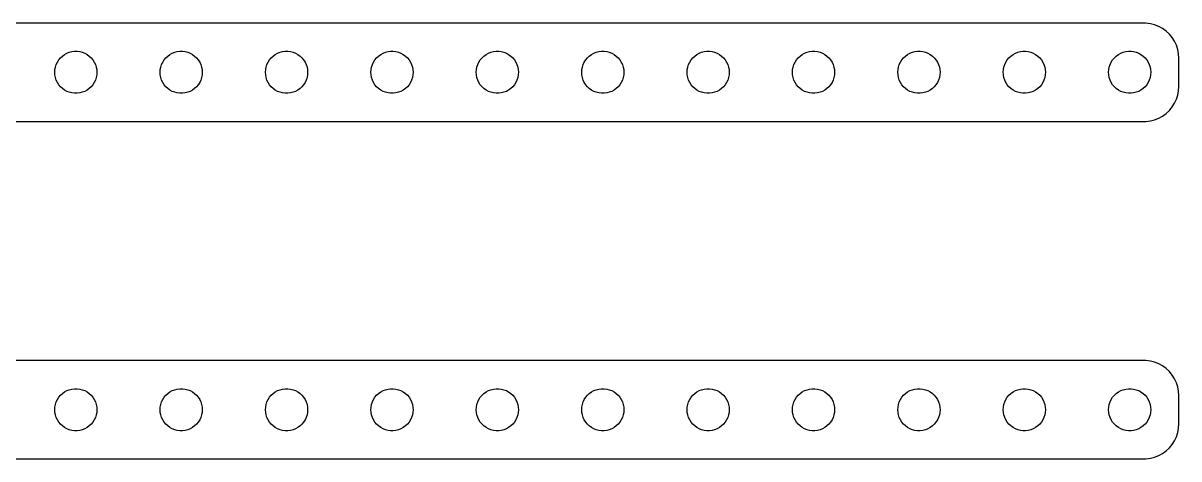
# Model space of a CAD drawing. Header units: metres. Extents: x -82 to 82, y 45 to 75.
# Drawn here: x 0 to 82.2, y 44.5 to 75.5 of the extents above; entities that cross this region are included whole.
import ezdxf

# ---------------------------------------------------------------- set-up
doc = ezdxf.new("R2010")
doc.units = ezdxf.units.M

msp = doc.modelspace()

# ---------------------------------------------------------------- linework, layer by layer
for p, q in [((79.907, 75.4951), (-79.907, 75.4951)), ((80.2184, 75.4557), (79.907, 75.4951)), ((80.5225, 75.3776), (80.2184, 75.4557)), ((80.8144, 75.2621), (80.5225, 75.3776)), ((81.0896, 75.1108), (80.8144, 75.2621)), ((81.3436, 74.9263), (81.0896, 75.1108)), ((81.5724, 74.7114), (81.3436, 74.9263)), ((81.7725, 74.4695), (81.5724, 74.7114)), ((81.9408, 74.2044), (81.7725, 74.4695)), ((82.0744, 73.9203), (81.9408, 74.2044)), ((2.79385, 73.1558), (2.94626, 73.2665)), ((2.94626, 73.2665), (3.11133, 73.3572)), ((3.11133, 73.3572), (3.28647, 73.4266)), ((3.28647, 73.4266), (3.46892, 73.4734)), ((3.46892, 73.4734), (3.65581, 73.497)), ((3.65581, 73.497), (3.84418, 73.497)), ((3.84418, 73.497), (4.03107, 73.4734)), ((4.03107, 73.4734), (4.21352, 73.4266)), ((4.21352, 73.4266), (4.38866, 73.3572)), ((4.38866, 73.3572), (4.55373, 73.2665)), ((4.55373, 73.2665), (4.70613, 73.1558)), ((10.2939, 73.1558), (10.4463, 73.2665)), ((10.4463, 73.2665), (10.6113, 73.3572)), ((10.6113, 73.3572), (10.7865, 73.4266)), ((10.7865, 73.4266), (10.9689, 73.4734)), ((10.9689, 73.4734), (11.1558, 73.497)), ((11.1558, 73.497), (11.3442, 73.497)), ((11.3442, 73.497), (11.5311, 73.4734)), ((11.5311, 73.4734), (11.7135, 73.4266)), ((11.7135, 73.4266), (11.8887, 73.3572)), ((11.8887, 73.3572), (12.0537, 73.2665)), ((12.0537, 73.2665), (12.2061, 73.1558)), ((17.7939, 73.1558), (17.9463, 73.2665)), ((17.9463, 73.2665), (18.1113, 73.3572)), ((18.1113, 73.3572), (18.2865, 73.4266)), ((18.2865, 73.4266), (18.4689, 73.4734)), ((18.4689, 73.4734), (18.6558, 73.497)), ((18.6558, 73.497), (18.8442, 73.497)), ((18.8442, 73.497), (19.0311, 73.4734)), ((19.0311, 73.4734), (19.2135, 73.4266)), ((19.2135, 73.4266), (19.3887, 73.3572)), ((19.3887, 73.3572), (19.5537, 73.2665)), ((19.5537, 73.2665), (19.7061, 73.1558)), ((25.2939, 73.1558), (25.4463, 73.2665)), ((25.4463, 73.2665), (25.6113, 73.3572)), ((25.6113, 73.3572), (25.7865, 73.4266)), ((25.7865, 73.4266), (25.9689, 73.4734)), ((25.9689, 73.4734), (26.1558, 73.497)), ((26.1558, 73.497), (26.3442, 73.497)), ((26.3442, 73.497), (26.5311, 73.4734)), ((26.5311, 73.4734), (26.7135, 73.4266)), ((26.7135, 73.4266), (26.8887, 73.3572)), ((26.8887, 73.3572), (27.0537, 73.2665)), ((27.0537, 73.2665), (27.2061, 73.1558)), ((32.7939, 73.1558), (32.9463, 73.2665)), ((32.9463, 73.2665), (33.1113, 73.3572)), ((33.1113, 73.3572), (33.2865, 73.4266)), ((33.2865, 73.4266), (33.4689, 73.4734)), ((33.4689, 73.4734), (33.6558, 73.497)), ((33.6558, 73.497), (33.8442, 73.497)), ((33.8442, 73.497), (34.0311, 73.4734)), ((34.0311, 73.4734), (34.2135, 73.4266)), ((34.2135, 73.4266), (34.3887, 73.3572)), ((34.3887, 73.3572), (34.5537, 73.2665)), ((34.5537, 73.2665), (34.7061, 73.1558)), ((40.2939, 73.1558), (40.4463, 73.2665)), ((40.4463, 73.2665), (40.6113, 73.3572)), ((40.6113, 73.3572), (40.7865, 73.4266)), ((40.7865, 73.4266), (40.9689, 73.4734)), ((40.9689, 73.4734), (41.1558, 73.497)), ((41.1558, 73.497), (41.3442, 73.497)), ((41.3442, 73.497), (41.5311, 73.4734)), ((41.5311, 73.4734), (41.7135, 73.4266)), ((41.7135, 73.4266), (41.8887, 73.3572)), ((41.8887, 73.3572), (42.0537, 73.2665)), ((42.0537, 73.2665), (42.2061, 73.1558)), ((47.7939, 73.1558), (47.9463, 73.2665)), ((47.9463, 73.2665), (48.1113, 73.3572)), ((48.1113, 73.3572), (48.2865, 73.4266)), ((48.2865, 73.4266), (48.4689, 73.4734)), ((48.4689, 73.4734), (48.6558, 73.497)), ((48.6558, 73.497), (48.8442, 73.497)), ((48.8442, 73.497), (49.0311, 73.4734)), ((49.0311, 73.4734), (49.2135, 73.4266)), ((49.2135, 73.4266), (49.3887, 73.3572)), ((49.3887, 73.3572), (49.5537, 73.2665)), ((49.5537, 73.2665), (49.7061, 73.1558)), ((55.2939, 73.1558), (55.4463, 73.2665)), ((55.4463, 73.2665), (55.6113, 73.3572)), ((55.6113, 73.3572), (55.7865, 73.4266)), ((55.7865, 73.4266), (55.9689, 73.4734)), ((55.9689, 73.4734), (56.1558, 73.497)), ((56.1558, 73.497), (56.3442, 73.497)), ((56.3442, 73.497), (56.5311, 73.4734)), ((56.5311, 73.4734), (56.7135, 73.4266)), ((56.7135, 73.4266), (56.8887, 73.3572)), ((56.8887, 73.3572), (57.0537, 73.2665)), ((57.0537, 73.2665), (57.2061, 73.1558)), ((62.7939, 73.1558), (62.9463, 73.2665)), ((62.9463, 73.2665), (63.1113, 73.3572)), ((63.1113, 73.3572), (63.2865, 73.4266)), ((63.2865, 73.4266), (63.4689, 73.4734)), ((63.4689, 73.4734), (63.6558, 73.497)), ((63.6558, 73.497), (63.8442, 73.497)), ((63.8442, 73.497), (64.0311, 73.4734)), ((64.0311, 73.4734), (64.2135, 73.4266)), ((64.2135, 73.4266), (64.3887, 73.3572)), ((64.3887, 73.3572), (64.5537, 73.2665)), ((64.5537, 73.2665), (64.7061, 73.1558)), ((70.2939, 73.1558), (70.4463, 73.2665)), ((70.4463, 73.2665), (70.6113, 73.3572)), ((70.6113, 73.3572), (70.7865, 73.4266)), ((70.7865, 73.4266), (70.9689, 73.4734)), ((70.9689, 73.4734), (71.1558, 73.497)), ((71.1558, 73.497), (71.3442, 73.497)), ((71.3442, 73.497), (71.5311, 73.4734)), ((71.5311, 73.4734), (71.7135, 73.4266)), ((71.7135, 73.4266), (71.8887, 73.3572)), ((71.8887, 73.3572), (72.0537, 73.2665)), ((72.0537, 73.2665), (72.2061, 73.1558)), ((77.7939, 73.1558), (77.9463, 73.2665)), ((77.9463, 73.2665), (78.1113, 73.3572)), ((78.1113, 73.3572), (78.2865, 73.4266)), ((78.2865, 73.4266), (78.4689, 73.4734)), ((78.4689, 73.4734), (78.6558, 73.497)), ((78.6558, 73.497), (78.8442, 73.497)), ((78.8442, 73.497), (79.0311, 73.4734)), ((79.0311, 73.4734), (79.2135, 73.4266)), ((79.2135, 73.4266), (79.3887, 73.3572)), ((79.3887, 73.3572), (79.5537, 73.2665)), ((79.5537, 73.2665), (79.7061, 73.1558)), ((82.1714, 73.6217), (82.0744, 73.9203)), ((82.2303, 73.3133), (82.1714, 73.6217)), ((82.25, 73), (82.2303, 73.3133)), ((2.29712, 72.373), (2.35533, 72.5522)), ((2.35533, 72.5522), (2.43553, 72.7226)), ((2.43553, 72.7226), (2.53647, 72.8817)), ((2.53647, 72.8817), (2.65654, 73.0268)), ((2.65654, 73.0268), (2.79385, 73.1558)), ((4.70613, 73.1558), (4.84344, 73.0268)), ((4.84344, 73.0268), (4.96352, 72.8817)), ((4.96352, 72.8817), (5.06445, 72.7226)), ((5.06445, 72.7226), (5.14465, 72.5522)), ((5.14465, 72.5522), (5.20287, 72.373)), ((9.79712, 72.373), (9.85533, 72.5522)), ((9.85533, 72.5522), (9.93553, 72.7226)), ((9.93553, 72.7226), (10.0365, 72.8817)), ((10.0365, 72.8817), (10.1565, 73.0268)), ((10.1565, 73.0268), (10.2939, 73.1558)), ((12.2061, 73.1558), (12.3434, 73.0268)), ((12.3434, 73.0268), (12.4635, 72.8817)), ((12.4635, 72.8817), (12.5645, 72.7226)), ((12.5645, 72.7226), (12.6447, 72.5522)), ((12.6447, 72.5522), (12.7029, 72.373)), ((17.2971, 72.373), (17.3553, 72.5522)), ((17.3553, 72.5522), (17.4355, 72.7226)), ((17.4355, 72.7226), (17.5365, 72.8817)), ((17.5365, 72.8817), (17.6565, 73.0268)), ((17.6565, 73.0268), (17.7939, 73.1558)), ((19.7061, 73.1558), (19.8434, 73.0268)), ((19.8434, 73.0268), (19.9635, 72.8817)), ((19.9635, 72.8817), (20.0645, 72.7226)), ((20.0645, 72.7226), (20.1447, 72.5522)), ((20.1447, 72.5522), (20.2029, 72.373)), ((24.7971, 72.373), (24.8553, 72.5522)), ((24.8553, 72.5522), (24.9355, 72.7226)), ((24.9355, 72.7226), (25.0365, 72.8817)), ((25.0365, 72.8817), (25.1565, 73.0268)), ((25.1565, 73.0268), (25.2939, 73.1558)), ((27.2061, 73.1558), (27.3434, 73.0268)), ((27.3434, 73.0268), (27.4635, 72.8817)), ((27.4635, 72.8817), (27.5645, 72.7226)), ((27.5645, 72.7226), (27.6447, 72.5522)), ((27.6447, 72.5522), (27.7029, 72.373)), ((32.2971, 72.373), (32.3553, 72.5522)), ((32.3553, 72.5522), (32.4355, 72.7226)), ((32.4355, 72.7226), (32.5365, 72.8817)), ((32.5365, 72.8817), (32.6565, 73.0268)), ((32.6565, 73.0268), (32.7939, 73.1558)), ((34.7061, 73.1558), (34.8434, 73.0268)), ((34.8434, 73.0268), (34.9635, 72.8817)), ((34.9635, 72.8817), (35.0645, 72.7226)), ((35.0645, 72.7226), (35.1447, 72.5522)), ((35.1447, 72.5522), (35.2029, 72.373)), ((39.7971, 72.373), (39.8553, 72.5522)), ((39.8553, 72.5522), (39.9355, 72.7226)), ((39.9355, 72.7226), (40.0365, 72.8817)), ((40.0365, 72.8817), (40.1565, 73.0268)), ((40.1565, 73.0268), (40.2939, 73.1558)), ((42.2061, 73.1558), (42.3434, 73.0268)), ((42.3434, 73.0268), (42.4635, 72.8817)), ((42.4635, 72.8817), (42.5645, 72.7226)), ((42.5645, 72.7226), (42.6447, 72.5522)), ((42.6447, 72.5522), (42.7029, 72.373)), ((47.2971, 72.373), (47.3553, 72.5522)), ((47.3553, 72.5522), (47.4355, 72.7226)), ((47.4355, 72.7226), (47.5365, 72.8817)), ((47.5365, 72.8817), (47.6565, 73.0268)), ((47.6565, 73.0268), (47.7939, 73.1558)), ((49.7061, 73.1558), (49.8434, 73.0268)), ((49.8434, 73.0268), (49.9635, 72.8817)), ((49.9635, 72.8817), (50.0645, 72.7226)), ((50.0645, 72.7226), (50.1447, 72.5522)), ((50.1447, 72.5522), (50.2029, 72.373)), ((54.7971, 72.373), (54.8553, 72.5522)), ((54.8553, 72.5522), (54.9355, 72.7226)), ((54.9355, 72.7226), (55.0365, 72.8817)), ((55.0365, 72.8817), (55.1565, 73.0268)), ((55.1565, 73.0268), (55.2939, 73.1558)), ((57.2061, 73.1558), (57.3434, 73.0268)), ((57.3434, 73.0268), (57.4635, 72.8817)), ((57.4635, 72.8817), (57.5645, 72.7226)), ((57.5645, 72.7226), (57.6447, 72.5522)), ((57.6447, 72.5522), (57.7029, 72.373)), ((62.2971, 72.373), (62.3553, 72.5522)), ((62.3553, 72.5522), (62.4355, 72.7226)), ((62.4355, 72.7226), (62.5365, 72.8817)), ((62.5365, 72.8817), (62.6565, 73.0268)), ((62.6565, 73.0268), (62.7939, 73.1558)), ((64.7061, 73.1558), (64.8434, 73.0268)), ((64.8434, 73.0268), (64.9635, 72.8817)), ((64.9635, 72.8817), (65.0645, 72.7226)), ((65.0645, 72.7226), (65.1447, 72.5522)), ((65.1447, 72.5522), (65.2029, 72.373)), ((69.7971, 72.373), (69.8553, 72.5522)), ((69.8553, 72.5522), (69.9355, 72.7226)), ((69.9355, 72.7226), (70.0365, 72.8817)), ((70.0365, 72.8817), (70.1565, 73.0268)), ((70.1565, 73.0268), (70.2939, 73.1558)), ((72.2061, 73.1558), (72.3434, 73.0268)), ((72.3434, 73.0268), (72.4635, 72.8817)), ((72.4635, 72.8817), (72.5645, 72.7226)), ((72.5645, 72.7226), (72.6447, 72.5522)), ((72.6447, 72.5522), (72.7029, 72.373)), ((77.2971, 72.373), (77.3553, 72.5522)), ((77.3553, 72.5522), (77.4355, 72.7226)), ((77.4355, 72.7226), (77.5365, 72.8817)), ((77.5365, 72.8817), (77.6565, 73.0268)), ((77.6565, 73.0268), (77.7939, 73.1558)), ((79.7061, 73.1558), (79.8434, 73.0268)), ((79.8434, 73.0268), (79.9635, 72.8817)), ((79.9635, 72.8817), (80.0645, 72.7226)), ((80.0645, 72.7226), (80.1447, 72.5522)), ((80.1447, 72.5522), (80.2029, 72.373)), ((82.25, 71), (82.25, 73)), ((2.25, 72), (2.26183, 72.188)), ((2.26183, 71.812), (2.25, 72)), ((2.26183, 72.188), (2.29712, 72.373)), ((2.29712, 71.627), (2.26183, 71.812)), ((2.35533, 71.4478), (2.29712, 71.627)), ((5.20287, 71.627), (5.14465, 71.4478)), ((5.20287, 72.373), (5.23816, 72.188)), ((5.23816, 71.812), (5.20287, 71.627)), ((5.23816, 72.188), (5.25, 72)), ((5.25, 72), (5.23816, 71.812)), ((9.75, 72), (9.76183, 72.188)), ((9.76183, 71.812), (9.75, 72)), ((9.76183, 72.188), (9.79712, 72.373)), ((9.79712, 71.627), (9.76183, 71.812)), ((9.85533, 71.4478), (9.79712, 71.627)), ((12.7029, 71.627), (12.6447, 71.4478)), ((12.7029, 72.373), (12.7382, 72.188)), ((12.7382, 71.812), (12.7029, 71.627)), ((12.7382, 72.188), (12.75, 72)), ((12.75, 72), (12.7382, 71.812)), ((17.25, 72), (17.2618, 72.188)), ((17.2618, 71.812), (17.25, 72)), ((17.2618, 72.188), (17.2971, 72.373)), ((17.2971, 71.627), (17.2618, 71.812)), ((17.3553, 71.4478), (17.2971, 71.627)), ((20.2029, 71.627), (20.1447, 71.4478)), ((20.2029, 72.373), (20.2382, 72.188)), ((20.2382, 71.812), (20.2029, 71.627)), ((20.2382, 72.188), (20.25, 72)), ((20.25, 72), (20.2382, 71.812)), ((24.75, 72), (24.7618, 72.188)), ((24.7618, 71.812), (24.75, 72)), ((24.7618, 72.188), (24.7971, 72.373)), ((24.7971, 71.627), (24.7618, 71.812)), ((24.8553, 71.4478), (24.7971, 71.627)), ((27.7029, 71.627), (27.6447, 71.4478)), ((27.7029, 72.373), (27.7382, 72.188)), ((27.7382, 71.812), (27.7029, 71.627)), ((27.7382, 72.188), (27.75, 72)), ((27.75, 72), (27.7382, 71.812)), ((32.25, 72), (32.2618, 72.188)), ((32.2618, 71.812), (32.25, 72)), ((32.2618, 72.188), (32.2971, 72.373)), ((32.2971, 71.627), (32.2618, 71.812)), ((32.3553, 71.4478), (32.2971, 71.627)), ((35.2029, 71.627), (35.1447, 71.4478)), ((35.2029, 72.373), (35.2382, 72.188)), ((35.2382, 71.812), (35.2029, 71.627)), ((35.2382, 72.188), (35.25, 72)), ((35.25, 72), (35.2382, 71.812)), ((39.75, 72), (39.7618, 72.188)), ((39.7618, 71.812), (39.75, 72)), ((39.7618, 72.188), (39.7971, 72.373)), ((39.7971, 71.627), (39.7618, 71.812)), ((39.8553, 71.4478), (39.7971, 71.627)), ((42.7029, 71.627), (42.6447, 71.4478)), ((42.7029, 72.373), (42.7382, 72.188)), ((42.7382, 71.812), (42.7029, 71.627)), ((42.7382, 72.188), (42.75, 72)), ((42.75, 72), (42.7382, 71.812)), ((47.25, 72), (47.2618, 72.188)), ((47.2618, 71.812), (47.25, 72)), ((47.2618, 72.188), (47.2971, 72.373)), ((47.2971, 71.627), (47.2618, 71.812)), ((47.3553, 71.4478), (47.2971, 71.627)), ((50.2029, 71.627), (50.1447, 71.4478)), ((50.2029, 72.373), (50.2382, 72.188)), ((50.2382, 71.812), (50.2029, 71.627)), ((50.2382, 72.188), (50.25, 72)), ((50.25, 72), (50.2382, 71.812)), ((54.75, 72), (54.7618, 72.188)), ((54.7618, 71.812), (54.75, 72)), ((54.7618, 72.188), (54.7971, 72.373)), ((54.7971, 71.627), (54.7618, 71.812)), ((54.8553, 71.4478), (54.7971, 71.627)), ((57.7029, 71.627), (57.6447, 71.4478)), ((57.7029, 72.373), (57.7382, 72.188)), ((57.7382, 71.812), (57.7029, 71.627)), ((57.7382, 72.188), (57.75, 72)), ((57.75, 72), (57.7382, 71.812)), ((62.25, 72), (62.2618, 72.188)), ((62.2618, 71.812), (62.25, 72)), ((62.2618, 72.188), (62.2971, 72.373)), ((62.2971, 71.627), (62.2618, 71.812)), ((62.3553, 71.4478), (62.2971, 71.627)), ((65.2029, 71.627), (65.1447, 71.4478)), ((65.2029, 72.373), (65.2382, 72.188)), ((65.2382, 71.812), (65.2029, 71.627)), ((65.2382, 72.188), (65.25, 72)), ((65.25, 72), (65.2382, 71.812)), ((69.75, 72), (69.7618, 72.188)), ((69.7618, 71.812), (69.75, 72)), ((69.7618, 72.188), (69.7971, 72.373)), ((69.7971, 71.627), (69.7618, 71.812)), ((69.8553, 71.4478), (69.7971, 71.627)), ((72.7029, 71.627), (72.6447, 71.4478)), ((72.7029, 72.373), (72.7382, 72.188)), ((72.7382, 71.812), (72.7029, 71.627)), ((72.7382, 72.188), (72.75, 72)), ((72.75, 72), (72.7382, 71.812)), ((77.25, 72), (77.2618, 72.188)), ((77.2618, 71.812), (77.25, 72)), ((77.2618, 72.188), (77.2971, 72.373)), ((77.2971, 71.627), (77.2618, 71.812)), ((77.3553, 71.4478), (77.2971, 71.627)), ((80.2029, 71.627), (80.1447, 71.4478)), ((80.2029, 72.373), (80.2382, 72.188)), ((80.2382, 71.812), (80.2029, 71.627)), ((80.2382, 72.188), (80.25, 72)), ((80.25, 72), (80.2382, 71.812)), ((2.43553, 71.2774), (2.35533, 71.4478)), ((2.53647, 71.1183), (2.43553, 71.2774)), ((2.65654, 70.9732), (2.53647, 71.1183)), ((2.79385, 70.8442), (2.65654, 70.9732)), ((2.94626, 70.7335), (2.79385, 70.8442)), ((4.70613, 70.8442), (4.55373, 70.7335)), ((4.84344, 70.9732), (4.70613, 70.8442)), ((4.96352, 71.1183), (4.84344, 70.9732)), ((5.06445, 71.2774), (4.96352, 71.1183)), ((5.14465, 71.4478), (5.06445, 71.2774)), ((9.93553, 71.2774), (9.85533, 71.4478)), ((10.0365, 71.1183), (9.93553, 71.2774)), ((10.1565, 70.9732), (10.0365, 71.1183)), ((10.2939, 70.8442), (10.1565, 70.9732)), ((10.4463, 70.7335), (10.2939, 70.8442)), ((12.2061, 70.8442), (12.0537, 70.7335)), ((12.3434, 70.9732), (12.2061, 70.8442)), ((12.4635, 71.1183), (12.3434, 70.9732)), ((12.5645, 71.2774), (12.4635, 71.1183)), ((12.6447, 71.4478), (12.5645, 71.2774)), ((17.4355, 71.2774), (17.3553, 71.4478)), ((17.5365, 71.1183), (17.4355, 71.2774)), ((17.6565, 70.9732), (17.5365, 71.1183)), ((17.7939, 70.8442), (17.6565, 70.9732)), ((17.9463, 70.7335), (17.7939, 70.8442)), ((19.7061, 70.8442), (19.5537, 70.7335)), ((19.8434, 70.9732), (19.7061, 70.8442)), ((19.9635, 71.1183), (19.8434, 70.9732)), ((20.0645, 71.2774), (19.9635, 71.1183)), ((20.1447, 71.4478), (20.0645, 71.2774)), ((24.9355, 71.2774), (24.8553, 71.4478)), ((25.0365, 71.1183), (24.9355, 71.2774)), ((25.1565, 70.9732), (25.0365, 71.1183)), ((25.2939, 70.8442), (25.1565, 70.9732)), ((25.4463, 70.7335), (25.2939, 70.8442)), ((27.2061, 70.8442), (27.0537, 70.7335)), ((27.3434, 70.9732), (27.2061, 70.8442)), ((27.4635, 71.1183), (27.3434, 70.9732)), ((27.5645, 71.2774), (27.4635, 71.1183)), ((27.6447, 71.4478), (27.5645, 71.2774)), ((32.4355, 71.2774), (32.3553, 71.4478)), ((32.5365, 71.1183), (32.4355, 71.2774)), ((32.6565, 70.9732), (32.5365, 71.1183)), ((32.7939, 70.8442), (32.6565, 70.9732)), ((32.9463, 70.7335), (32.7939, 70.8442)), ((34.7061, 70.8442), (34.5537, 70.7335)), ((34.8434, 70.9732), (34.7061, 70.8442)), ((34.9635, 71.1183), (34.8434, 70.9732)), ((35.0645, 71.2774), (34.9635, 71.1183)), ((35.1447, 71.4478), (35.0645, 71.2774)), ((39.9355, 71.2774), (39.8553, 71.4478)), ((40.0365, 71.1183), (39.9355, 71.2774)), ((40.1565, 70.9732), (40.0365, 71.1183)), ((40.2939, 70.8442), (40.1565, 70.9732)), ((40.4463, 70.7335), (40.2939, 70.8442)), ((42.2061, 70.8442), (42.0537, 70.7335)), ((42.3434, 70.9732), (42.2061, 70.8442)), ((42.4635, 71.1183), (42.3434, 70.9732)), ((42.5645, 71.2774), (42.4635, 71.1183)), ((42.6447, 71.4478), (42.5645, 71.2774)), ((47.4355, 71.2774), (47.3553, 71.4478)), ((47.5365, 71.1183), (47.4355, 71.2774)), ((47.6565, 70.9732), (47.5365, 71.1183)), ((47.7939, 70.8442), (47.6565, 70.9732)), ((47.9463, 70.7335), (47.7939, 70.8442)), ((49.7061, 70.8442), (49.5537, 70.7335)), ((49.8434, 70.9732), (49.7061, 70.8442)), ((49.9635, 71.1183), (49.8434, 70.9732)), ((50.0645, 71.2774), (49.9635, 71.1183)), ((50.1447, 71.4478), (50.0645, 71.2774)), ((54.9355, 71.2774), (54.8553, 71.4478)), ((55.0365, 71.1183), (54.9355, 71.2774)), ((55.1565, 70.9732), (55.0365, 71.1183)), ((55.2939, 70.8442), (55.1565, 70.9732)), ((55.4463, 70.7335), (55.2939, 70.8442)), ((57.2061, 70.8442), (57.0537, 70.7335)), ((57.3434, 70.9732), (57.2061, 70.8442)), ((57.4635, 71.1183), (57.3434, 70.9732)), ((57.5645, 71.2774), (57.4635, 71.1183)), ((57.6447, 71.4478), (57.5645, 71.2774)), ((62.4355, 71.2774), (62.3553, 71.4478)), ((62.5365, 71.1183), (62.4355, 71.2774)), ((62.6565, 70.9732), (62.5365, 71.1183)), ((62.7939, 70.8442), (62.6565, 70.9732)), ((62.9463, 70.7335), (62.7939, 70.8442)), ((64.7061, 70.8442), (64.5537, 70.7335)), ((64.8434, 70.9732), (64.7061, 70.8442)), ((64.9635, 71.1183), (64.8434, 70.9732)), ((65.0645, 71.2774), (64.9635, 71.1183)), ((65.1447, 71.4478), (65.0645, 71.2774)), ((69.9355, 71.2774), (69.8553, 71.4478)), ((70.0365, 71.1183), (69.9355, 71.2774)), ((70.1565, 70.9732), (70.0365, 71.1183)), ((70.2939, 70.8442), (70.1565, 70.9732)), ((70.4463, 70.7335), (70.2939, 70.8442)), ((72.2061, 70.8442), (72.0537, 70.7335)), ((72.3434, 70.9732), (72.2061, 70.8442)), ((72.4635, 71.1183), (72.3434, 70.9732)), ((72.5645, 71.2774), (72.4635, 71.1183)), ((72.6447, 71.4478), (72.5645, 71.2774)), ((77.4355, 71.2774), (77.3553, 71.4478)), ((77.5365, 71.1183), (77.4355, 71.2774)), ((77.6565, 70.9732), (77.5365, 71.1183)), ((77.7939, 70.8442), (77.6565, 70.9732)), ((77.9463, 70.7335), (77.7939, 70.8442)), ((79.7061, 70.8442), (79.5537, 70.7335)), ((79.8434, 70.9732), (79.7061, 70.8442)), ((79.9635, 71.1183), (79.8434, 70.9732)), ((80.0645, 71.2774), (79.9635, 71.1183)), ((80.1447, 71.4478), (80.0645, 71.2774)), ((82.2303, 70.6867), (82.25, 71)), ((3.11133, 70.6428), (2.94626, 70.7335)), ((3.28647, 70.5734), (3.11133, 70.6428)), ((3.46892, 70.5266), (3.28647, 70.5734)), ((3.65581, 70.503), (3.46892, 70.5266)), ((3.84418, 70.503), (3.65581, 70.503)), ((4.03107, 70.5266), (3.84418, 70.503)), ((4.21352, 70.5734), (4.03107, 70.5266)), ((4.38866, 70.6428), (4.21352, 70.5734)), ((4.55373, 70.7335), (4.38866, 70.6428)), ((10.6113, 70.6428), (10.4463, 70.7335)), ((10.7865, 70.5734), (10.6113, 70.6428)), ((10.9689, 70.5266), (10.7865, 70.5734)), ((11.1558, 70.503), (10.9689, 70.5266)), ((11.3442, 70.503), (11.1558, 70.503)), ((11.5311, 70.5266), (11.3442, 70.503)), ((11.7135, 70.5734), (11.5311, 70.5266)), ((11.8887, 70.6428), (11.7135, 70.5734)), ((12.0537, 70.7335), (11.8887, 70.6428)), ((18.1113, 70.6428), (17.9463, 70.7335)), ((18.2865, 70.5734), (18.1113, 70.6428)), ((18.4689, 70.5266), (18.2865, 70.5734)), ((18.6558, 70.503), (18.4689, 70.5266)), ((18.8442, 70.503), (18.6558, 70.503)), ((19.0311, 70.5266), (18.8442, 70.503)), ((19.2135, 70.5734), (19.0311, 70.5266)), ((19.3887, 70.6428), (19.2135, 70.5734)), ((19.5537, 70.7335), (19.3887, 70.6428)), ((25.6113, 70.6428), (25.4463, 70.7335)), ((25.7865, 70.5734), (25.6113, 70.6428)), ((25.9689, 70.5266), (25.7865, 70.5734)), ((26.1558, 70.503), (25.9689, 70.5266)), ((26.3442, 70.503), (26.1558, 70.503)), ((26.5311, 70.5266), (26.3442, 70.503)), ((26.7135, 70.5734), (26.5311, 70.5266)), ((26.8887, 70.6428), (26.7135, 70.5734)), ((27.0537, 70.7335), (26.8887, 70.6428)), ((33.1113, 70.6428), (32.9463, 70.7335)), ((33.2865, 70.5734), (33.1113, 70.6428)), ((33.4689, 70.5266), (33.2865, 70.5734)), ((33.6558, 70.503), (33.4689, 70.5266)), ((33.8442, 70.503), (33.6558, 70.503)), ((34.0311, 70.5266), (33.8442, 70.503)), ((34.2135, 70.5734), (34.0311, 70.5266)), ((34.3887, 70.6428), (34.2135, 70.5734)), ((34.5537, 70.7335), (34.3887, 70.6428)), ((40.6113, 70.6428), (40.4463, 70.7335)), ((40.7865, 70.5734), (40.6113, 70.6428)), ((40.9689, 70.5266), (40.7865, 70.5734)), ((41.1558, 70.503), (40.9689, 70.5266)), ((41.3442, 70.503), (41.1558, 70.503)), ((41.5311, 70.5266), (41.3442, 70.503)), ((41.7135, 70.5734), (41.5311, 70.5266)), ((41.8887, 70.6428), (41.7135, 70.5734)), ((42.0537, 70.7335), (41.8887, 70.6428)), ((48.1113, 70.6428), (47.9463, 70.7335)), ((48.2865, 70.5734), (48.1113, 70.6428)), ((48.4689, 70.5266), (48.2865, 70.5734)), ((48.6558, 70.503), (48.4689, 70.5266)), ((48.8442, 70.503), (48.6558, 70.503)), ((49.0311, 70.5266), (48.8442, 70.503)), ((49.2135, 70.5734), (49.0311, 70.5266)), ((49.3887, 70.6428), (49.2135, 70.5734)), ((49.5537, 70.7335), (49.3887, 70.6428)), ((55.6113, 70.6428), (55.4463, 70.7335)), ((55.7865, 70.5734), (55.6113, 70.6428)), ((55.9689, 70.5266), (55.7865, 70.5734)), ((56.1558, 70.503), (55.9689, 70.5266)), ((56.3442, 70.503), (56.1558, 70.503)), ((56.5311, 70.5266), (56.3442, 70.503)), ((56.7135, 70.5734), (56.5311, 70.5266)), ((56.8887, 70.6428), (56.7135, 70.5734)), ((57.0537, 70.7335), (56.8887, 70.6428)), ((63.1113, 70.6428), (62.9463, 70.7335)), ((63.2865, 70.5734), (63.1113, 70.6428)), ((63.4689, 70.5266), (63.2865, 70.5734)), ((63.6558, 70.503), (63.4689, 70.5266)), ((63.8442, 70.503), (63.6558, 70.503)), ((64.0311, 70.5266), (63.8442, 70.503)), ((64.2135, 70.5734), (64.0311, 70.5266)), ((64.3887, 70.6428), (64.2135, 70.5734)), ((64.5537, 70.7335), (64.3887, 70.6428)), ((70.6113, 70.6428), (70.4463, 70.7335)), ((70.7865, 70.5734), (70.6113, 70.6428)), ((70.9689, 70.5266), (70.7865, 70.5734)), ((71.1558, 70.503), (70.9689, 70.5266)), ((71.3442, 70.503), (71.1558, 70.503)), ((71.5311, 70.5266), (71.3442, 70.503)), ((71.7135, 70.5734), (71.5311, 70.5266)), ((71.8887, 70.6428), (71.7135, 70.5734)), ((72.0537, 70.7335), (71.8887, 70.6428)), ((78.1113, 70.6428), (77.9463, 70.7335)), ((78.2865, 70.5734), (78.1113, 70.6428)), ((78.4689, 70.5266), (78.2865, 70.5734)), ((78.6558, 70.503), (78.4689, 70.5266)), ((78.8442, 70.503), (78.6558, 70.503)), ((79.0311, 70.5266), (78.8442, 70.503)), ((79.2135, 70.5734), (79.0311, 70.5266)), ((79.3887, 70.6428), (79.2135, 70.5734)), ((79.5537, 70.7335), (79.3887, 70.6428)), ((81.9408, 69.7956), (82.0744, 70.0797)), ((82.0744, 70.0797), (82.1714, 70.3783)), ((82.1714, 70.3783), (82.2303, 70.6867)), ((81.3436, 69.0737), (81.5724, 69.2886)), ((81.5724, 69.2886), (81.7725, 69.5305)), ((81.7725, 69.5305), (81.9408, 69.7956)), ((-79.907, 68.5049), (79.907, 68.5049)), ((79.907, 68.5049), (80.2184, 68.5443)), ((80.2184, 68.5443), (80.5225, 68.6224)), ((80.5225, 68.6224), (80.8144, 68.7379)), ((80.8144, 68.7379), (81.0896, 68.8892)), ((81.0896, 68.8892), (81.3436, 69.0737)), ((79.907, 51.4951), (-79.907, 51.4951)), ((80.2184, 51.4557), (79.907, 51.4951)), ((80.5225, 51.3776), (80.2184, 51.4557)), ((80.8144, 51.2621), (80.5225, 51.3776)), ((81.0896, 51.1108), (80.8144, 51.2621)), ((81.3436, 50.9263), (81.0896, 51.1108)), ((81.5724, 50.7114), (81.3436, 50.9263)), ((81.7725, 50.4695), (81.5724, 50.7114)), ((81.9408, 50.2044), (81.7725, 50.4695)), ((82.0744, 49.9203), (81.9408, 50.2044)), ((2.94626, 49.2665), (3.11133, 49.3572)), ((3.11133, 49.3572), (3.28647, 49.4266)), ((3.28647, 49.4266), (3.46892, 49.4734)), ((3.46892, 49.4734), (3.65581, 49.497)), ((3.65581, 49.497), (3.84418, 49.497)), ((3.84418, 49.497), (4.03107, 49.4734)), ((4.03107, 49.4734), (4.21352, 49.4266)), ((4.21352, 49.4266), (4.38866, 49.3572)), ((4.38866, 49.3572), (4.55373, 49.2665)), ((10.4463, 49.2665), (10.6113, 49.3572)), ((10.6113, 49.3572), (10.7865, 49.4266)), ((10.7865, 49.4266), (10.9689, 49.4734)), ((10.9689, 49.4734), (11.1558, 49.497)), ((11.1558, 49.497), (11.3442, 49.497)), ((11.3442, 49.497), (11.5311, 49.4734)), ((11.5311, 49.4734), (11.7135, 49.4266)), ((11.7135, 49.4266), (11.8887, 49.3572)), ((11.8887, 49.3572), (12.0537, 49.2665)), ((17.9463, 49.2665), (18.1113, 49.3572)), ((18.1113, 49.3572), (18.2865, 49.4266)), ((18.2865, 49.4266), (18.4689, 49.4734)), ((18.4689, 49.4734), (18.6558, 49.497)), ((18.6558, 49.497), (18.8442, 49.497)), ((18.8442, 49.497), (19.0311, 49.4734)), ((19.0311, 49.4734), (19.2135, 49.4266)), ((19.2135, 49.4266), (19.3887, 49.3572)), ((19.3887, 49.3572), (19.5537, 49.2665)), ((25.4463, 49.2665), (25.6113, 49.3572)), ((25.6113, 49.3572), (25.7865, 49.4266)), ((25.7865, 49.4266), (25.9689, 49.4734)), ((25.9689, 49.4734), (26.1558, 49.497)), ((26.1558, 49.497), (26.3442, 49.497)), ((26.3442, 49.497), (26.5311, 49.4734)), ((26.5311, 49.4734), (26.7135, 49.4266)), ((26.7135, 49.4266), (26.8887, 49.3572)), ((26.8887, 49.3572), (27.0537, 49.2665)), ((32.9463, 49.2665), (33.1113, 49.3572)), ((33.1113, 49.3572), (33.2865, 49.4266)), ((33.2865, 49.4266), (33.4689, 49.4734)), ((33.4689, 49.4734), (33.6558, 49.497)), ((33.6558, 49.497), (33.8442, 49.497)), ((33.8442, 49.497), (34.0311, 49.4734)), ((34.0311, 49.4734), (34.2135, 49.4266)), ((34.2135, 49.4266), (34.3887, 49.3572)), ((34.3887, 49.3572), (34.5537, 49.2665)), ((40.4463, 49.2665), (40.6113, 49.3572)), ((40.6113, 49.3572), (40.7865, 49.4266)), ((40.7865, 49.4266), (40.9689, 49.4734)), ((40.9689, 49.4734), (41.1558, 49.497)), ((41.1558, 49.497), (41.3442, 49.497)), ((41.3442, 49.497), (41.5311, 49.4734)), ((41.5311, 49.4734), (41.7135, 49.4266)), ((41.7135, 49.4266), (41.8887, 49.3572)), ((41.8887, 49.3572), (42.0537, 49.2665)), ((47.9463, 49.2665), (48.1113, 49.3572)), ((48.1113, 49.3572), (48.2865, 49.4266)), ((48.2865, 49.4266), (48.4689, 49.4734)), ((48.4689, 49.4734), (48.6558, 49.497)), ((48.6558, 49.497), (48.8442, 49.497)), ((48.8442, 49.497), (49.0311, 49.4734)), ((49.0311, 49.4734), (49.2135, 49.4266)), ((49.2135, 49.4266), (49.3887, 49.3572)), ((49.3887, 49.3572), (49.5537, 49.2665)), ((55.4463, 49.2665), (55.6113, 49.3572)), ((55.6113, 49.3572), (55.7865, 49.4266)), ((55.7865, 49.4266), (55.9689, 49.4734)), ((55.9689, 49.4734), (56.1558, 49.497)), ((56.1558, 49.497), (56.3442, 49.497)), ((56.3442, 49.497), (56.5311, 49.4734)), ((56.5311, 49.4734), (56.7135, 49.4266)), ((56.7135, 49.4266), (56.8887, 49.3572)), ((56.8887, 49.3572), (57.0537, 49.2665)), ((62.9463, 49.2665), (63.1113, 49.3572)), ((63.1113, 49.3572), (63.2865, 49.4266)), ((63.2865, 49.4266), (63.4689, 49.4734)), ((63.4689, 49.4734), (63.6558, 49.497)), ((63.6558, 49.497), (63.8442, 49.497)), ((63.8442, 49.497), (64.0311, 49.4734)), ((64.0311, 49.4734), (64.2135, 49.4266)), ((64.2135, 49.4266), (64.3887, 49.3572)), ((64.3887, 49.3572), (64.5537, 49.2665)), ((70.4463, 49.2665), (70.6113, 49.3572)), ((70.6113, 49.3572), (70.7865, 49.4266)), ((70.7865, 49.4266), (70.9689, 49.4734)), ((70.9689, 49.4734), (71.1558, 49.497)), ((71.1558, 49.497), (71.3442, 49.497)), ((71.3442, 49.497), (71.5311, 49.4734)), ((71.5311, 49.4734), (71.7135, 49.4266)), ((71.7135, 49.4266), (71.8887, 49.3572)), ((71.8887, 49.3572), (72.0537, 49.2665)), ((77.9463, 49.2665), (78.1113, 49.3572)), ((78.1113, 49.3572), (78.2865, 49.4266)), ((78.2865, 49.4266), (78.4689, 49.4734)), ((78.4689, 49.4734), (78.6558, 49.497)), ((78.6558, 49.497), (78.8442, 49.497)), ((78.8442, 49.497), (79.0311, 49.4734)), ((79.0311, 49.4734), (79.2135, 49.4266)), ((79.2135, 49.4266), (79.3887, 49.3572)), ((79.3887, 49.3572), (79.5537, 49.2665)), ((82.1714, 49.6217), (82.0744, 49.9203)), ((82.2303, 49.3133), (82.1714, 49.6217)), ((2.29712, 48.373), (2.35533, 48.5522)), ((2.35533, 48.5522), (2.43553, 48.7226)), ((2.43553, 48.7226), (2.53647, 48.8817)), ((2.53647, 48.8817), (2.65654, 49.0268)), ((2.65654, 49.0268), (2.79385, 49.1558)), ((2.79385, 49.1558), (2.94626, 49.2665)), ((4.55373, 49.2665), (4.70613, 49.1558)), ((4.70613, 49.1558), (4.84344, 49.0268)), ((4.84344, 49.0268), (4.96352, 48.8817)), ((4.96352, 48.8817), (5.06445, 48.7226)), ((5.06445, 48.7226), (5.14465, 48.5522)), ((5.14465, 48.5522), (5.20287, 48.373)), ((9.79712, 48.373), (9.85533, 48.5522)), ((9.85533, 48.5522), (9.93553, 48.7226)), ((9.93553, 48.7226), (10.0365, 48.8817)), ((10.0365, 48.8817), (10.1565, 49.0268)), ((10.1565, 49.0268), (10.2939, 49.1558)), ((10.2939, 49.1558), (10.4463, 49.2665)), ((12.0537, 49.2665), (12.2061, 49.1558)), ((12.2061, 49.1558), (12.3434, 49.0268)), ((12.3434, 49.0268), (12.4635, 48.8817)), ((12.4635, 48.8817), (12.5645, 48.7226)), ((12.5645, 48.7226), (12.6447, 48.5522)), ((12.6447, 48.5522), (12.7029, 48.373)), ((17.2971, 48.373), (17.3553, 48.5522)), ((17.3553, 48.5522), (17.4355, 48.7226)), ((17.4355, 48.7226), (17.5365, 48.8817)), ((17.5365, 48.8817), (17.6565, 49.0268)), ((17.6565, 49.0268), (17.7939, 49.1558)), ((17.7939, 49.1558), (17.9463, 49.2665)), ((19.5537, 49.2665), (19.7061, 49.1558)), ((19.7061, 49.1558), (19.8434, 49.0268)), ((19.8434, 49.0268), (19.9635, 48.8817)), ((19.9635, 48.8817), (20.0645, 48.7226)), ((20.0645, 48.7226), (20.1447, 48.5522)), ((20.1447, 48.5522), (20.2029, 48.373)), ((24.7971, 48.373), (24.8553, 48.5522)), ((24.8553, 48.5522), (24.9355, 48.7226)), ((24.9355, 48.7226), (25.0365, 48.8817)), ((25.0365, 48.8817), (25.1565, 49.0268)), ((25.1565, 49.0268), (25.2939, 49.1558)), ((25.2939, 49.1558), (25.4463, 49.2665)), ((27.0537, 49.2665), (27.2061, 49.1558)), ((27.2061, 49.1558), (27.3434, 49.0268)), ((27.3434, 49.0268), (27.4635, 48.8817)), ((27.4635, 48.8817), (27.5645, 48.7226)), ((27.5645, 48.7226), (27.6447, 48.5522)), ((27.6447, 48.5522), (27.7029, 48.373)), ((32.2971, 48.373), (32.3553, 48.5522)), ((32.3553, 48.5522), (32.4355, 48.7226)), ((32.4355, 48.7226), (32.5365, 48.8817)), ((32.5365, 48.8817), (32.6565, 49.0268)), ((32.6565, 49.0268), (32.7939, 49.1558)), ((32.7939, 49.1558), (32.9463, 49.2665)), ((34.5537, 49.2665), (34.7061, 49.1558)), ((34.7061, 49.1558), (34.8434, 49.0268)), ((34.8434, 49.0268), (34.9635, 48.8817)), ((34.9635, 48.8817), (35.0645, 48.7226)), ((35.0645, 48.7226), (35.1447, 48.5522)), ((35.1447, 48.5522), (35.2029, 48.373)), ((39.7971, 48.373), (39.8553, 48.5522)), ((39.8553, 48.5522), (39.9355, 48.7226)), ((39.9355, 48.7226), (40.0365, 48.8817)), ((40.0365, 48.8817), (40.1565, 49.0268)), ((40.1565, 49.0268), (40.2939, 49.1558)), ((40.2939, 49.1558), (40.4463, 49.2665)), ((42.0537, 49.2665), (42.2061, 49.1558)), ((42.2061, 49.1558), (42.3434, 49.0268)), ((42.3434, 49.0268), (42.4635, 48.8817)), ((42.4635, 48.8817), (42.5645, 48.7226)), ((42.5645, 48.7226), (42.6447, 48.5522)), ((42.6447, 48.5522), (42.7029, 48.373)), ((47.2971, 48.373), (47.3553, 48.5522)), ((47.3553, 48.5522), (47.4355, 48.7226)), ((47.4355, 48.7226), (47.5365, 48.8817)), ((47.5365, 48.8817), (47.6565, 49.0268)), ((47.6565, 49.0268), (47.7939, 49.1558)), ((47.7939, 49.1558), (47.9463, 49.2665)), ((49.5537, 49.2665), (49.7061, 49.1558)), ((49.7061, 49.1558), (49.8434, 49.0268)), ((49.8434, 49.0268), (49.9635, 48.8817)), ((49.9635, 48.8817), (50.0645, 48.7226)), ((50.0645, 48.7226), (50.1447, 48.5522)), ((50.1447, 48.5522), (50.2029, 48.373)), ((54.7971, 48.373), (54.8553, 48.5522)), ((54.8553, 48.5522), (54.9355, 48.7226)), ((54.9355, 48.7226), (55.0365, 48.8817)), ((55.0365, 48.8817), (55.1565, 49.0268)), ((55.1565, 49.0268), (55.2939, 49.1558)), ((55.2939, 49.1558), (55.4463, 49.2665)), ((57.0537, 49.2665), (57.2061, 49.1558)), ((57.2061, 49.1558), (57.3434, 49.0268)), ((57.3434, 49.0268), (57.4635, 48.8817)), ((57.4635, 48.8817), (57.5645, 48.7226)), ((57.5645, 48.7226), (57.6447, 48.5522)), ((57.6447, 48.5522), (57.7029, 48.373)), ((62.2971, 48.373), (62.3553, 48.5522)), ((62.3553, 48.5522), (62.4355, 48.7226)), ((62.4355, 48.7226), (62.5365, 48.8817)), ((62.5365, 48.8817), (62.6565, 49.0268)), ((62.6565, 49.0268), (62.7939, 49.1558)), ((62.7939, 49.1558), (62.9463, 49.2665)), ((64.5537, 49.2665), (64.7061, 49.1558)), ((64.7061, 49.1558), (64.8434, 49.0268)), ((64.8434, 49.0268), (64.9635, 48.8817)), ((64.9635, 48.8817), (65.0645, 48.7226)), ((65.0645, 48.7226), (65.1447, 48.5522)), ((65.1447, 48.5522), (65.2029, 48.373)), ((69.7971, 48.373), (69.8553, 48.5522)), ((69.8553, 48.5522), (69.9355, 48.7226)), ((69.9355, 48.7226), (70.0365, 48.8817)), ((70.0365, 48.8817), (70.1565, 49.0268)), ((70.1565, 49.0268), (70.2939, 49.1558)), ((70.2939, 49.1558), (70.4463, 49.2665)), ((72.0537, 49.2665), (72.2061, 49.1558)), ((72.2061, 49.1558), (72.3434, 49.0268)), ((72.3434, 49.0268), (72.4635, 48.8817)), ((72.4635, 48.8817), (72.5645, 48.7226)), ((72.5645, 48.7226), (72.6447, 48.5522)), ((72.6447, 48.5522), (72.7029, 48.373)), ((77.2971, 48.373), (77.3553, 48.5522)), ((77.3553, 48.5522), (77.4355, 48.7226)), ((77.4355, 48.7226), (77.5365, 48.8817)), ((77.5365, 48.8817), (77.6565, 49.0268)), ((77.6565, 49.0268), (77.7939, 49.1558)), ((77.7939, 49.1558), (77.9463, 49.2665)), ((79.5537, 49.2665), (79.7061, 49.1558)), ((79.7061, 49.1558), (79.8434, 49.0268)), ((79.8434, 49.0268), (79.9635, 48.8817)), ((79.9635, 48.8817), (80.0645, 48.7226)), ((80.0645, 48.7226), (80.1447, 48.5522)), ((80.1447, 48.5522), (80.2029, 48.373)), ((82.25, 49), (82.2303, 49.3133)), ((82.25, 47), (82.25, 49)), ((2.25, 48), (2.26183, 48.188)), ((2.26183, 47.812), (2.25, 48)), ((2.26183, 48.188), (2.29712, 48.373)), ((2.29712, 47.627), (2.26183, 47.812)), ((5.20287, 48.373), (5.23816, 48.188)), ((5.23816, 47.812), (5.20287, 47.627)), ((5.23816, 48.188), (5.25, 48)), ((5.25, 48), (5.23816, 47.812)), ((9.75, 48), (9.76183, 48.188)), ((9.76183, 47.812), (9.75, 48)), ((9.76183, 48.188), (9.79712, 48.373)), ((9.79712, 47.627), (9.76183, 47.812)), ((12.7029, 48.373), (12.7382, 48.188)), ((12.7382, 47.812), (12.7029, 47.627)), ((12.7382, 48.188), (12.75, 48)), ((12.75, 48), (12.7382, 47.812)), ((17.25, 48), (17.2618, 48.188)), ((17.2618, 47.812), (17.25, 48)), ((17.2618, 48.188), (17.2971, 48.373)), ((17.2971, 47.627), (17.2618, 47.812)), ((20.2029, 48.373), (20.2382, 48.188)), ((20.2382, 47.812), (20.2029, 47.627)), ((20.2382, 48.188), (20.25, 48)), ((20.25, 48), (20.2382, 47.812)), ((24.75, 48), (24.7618, 48.188)), ((24.7618, 47.812), (24.75, 48)), ((24.7618, 48.188), (24.7971, 48.373)), ((24.7971, 47.627), (24.7618, 47.812)), ((27.7029, 48.373), (27.7382, 48.188)), ((27.7382, 47.812), (27.7029, 47.627)), ((27.7382, 48.188), (27.75, 48)), ((27.75, 48), (27.7382, 47.812)), ((32.25, 48), (32.2618, 48.188)), ((32.2618, 47.812), (32.25, 48)), ((32.2618, 48.188), (32.2971, 48.373)), ((32.2971, 47.627), (32.2618, 47.812)), ((35.2029, 48.373), (35.2382, 48.188)), ((35.2382, 47.812), (35.2029, 47.627)), ((35.2382, 48.188), (35.25, 48)), ((35.25, 48), (35.2382, 47.812)), ((39.75, 48), (39.7618, 48.188)), ((39.7618, 47.812), (39.75, 48)), ((39.7618, 48.188), (39.7971, 48.373)), ((39.7971, 47.627), (39.7618, 47.812)), ((42.7029, 48.373), (42.7382, 48.188)), ((42.7382, 47.812), (42.7029, 47.627)), ((42.7382, 48.188), (42.75, 48)), ((42.75, 48), (42.7382, 47.812)), ((47.25, 48), (47.2618, 48.188)), ((47.2618, 47.812), (47.25, 48)), ((47.2618, 48.188), (47.2971, 48.373)), ((47.2971, 47.627), (47.2618, 47.812)), ((50.2029, 48.373), (50.2382, 48.188)), ((50.2382, 47.812), (50.2029, 47.627)), ((50.2382, 48.188), (50.25, 48)), ((50.25, 48), (50.2382, 47.812)), ((54.75, 48), (54.7618, 48.188)), ((54.7618, 47.812), (54.75, 48)), ((54.7618, 48.188), (54.7971, 48.373)), ((54.7971, 47.627), (54.7618, 47.812)), ((57.7029, 48.373), (57.7382, 48.188)), ((57.7382, 47.812), (57.7029, 47.627)), ((57.7382, 48.188), (57.75, 48)), ((57.75, 48), (57.7382, 47.812)), ((62.25, 48), (62.2618, 48.188)), ((62.2618, 47.812), (62.25, 48)), ((62.2618, 48.188), (62.2971, 48.373)), ((62.2971, 47.627), (62.2618, 47.812)), ((65.2029, 48.373), (65.2382, 48.188)), ((65.2382, 47.812), (65.2029, 47.627)), ((65.2382, 48.188), (65.25, 48)), ((65.25, 48), (65.2382, 47.812)), ((69.75, 48), (69.7618, 48.188)), ((69.7618, 47.812), (69.75, 48)), ((69.7618, 48.188), (69.7971, 48.373)), ((69.7971, 47.627), (69.7618, 47.812)), ((72.7029, 48.373), (72.7382, 48.188)), ((72.7382, 47.812), (72.7029, 47.627)), ((72.7382, 48.188), (72.75, 48)), ((72.75, 48), (72.7382, 47.812)), ((77.25, 48), (77.2618, 48.188)), ((77.2618, 47.812), (77.25, 48)), ((77.2618, 48.188), (77.2971, 48.373)), ((77.2971, 47.627), (77.2618, 47.812)), ((80.2029, 48.373), (80.2382, 48.188)), ((80.2382, 47.812), (80.2029, 47.627)), ((80.2382, 48.188), (80.25, 48)), ((80.25, 48), (80.2382, 47.812)), ((2.35533, 47.4478), (2.29712, 47.627)), ((2.43553, 47.2774), (2.35533, 47.4478)), ((2.53647, 47.1183), (2.43553, 47.2774)), ((2.65654, 46.9732), (2.53647, 47.1183)), ((2.79385, 46.8442), (2.65654, 46.9732)), ((4.84344, 46.9732), (4.70613, 46.8442)), ((4.96352, 47.1183), (4.84344, 46.9732)), ((5.06445, 47.2774), (4.96352, 47.1183)), ((5.14465, 47.4478), (5.06445, 47.2774)), ((5.20287, 47.627), (5.14465, 47.4478)), ((9.85533, 47.4478), (9.79712, 47.627)), ((9.93553, 47.2774), (9.85533, 47.4478)), ((10.0365, 47.1183), (9.93553, 47.2774)), ((10.1565, 46.9732), (10.0365, 47.1183)), ((10.2939, 46.8442), (10.1565, 46.9732)), ((12.3434, 46.9732), (12.2061, 46.8442)), ((12.4635, 47.1183), (12.3434, 46.9732)), ((12.5645, 47.2774), (12.4635, 47.1183)), ((12.6447, 47.4478), (12.5645, 47.2774)), ((12.7029, 47.627), (12.6447, 47.4478)), ((17.3553, 47.4478), (17.2971, 47.627)), ((17.4355, 47.2774), (17.3553, 47.4478)), ((17.5365, 47.1183), (17.4355, 47.2774)), ((17.6565, 46.9732), (17.5365, 47.1183)), ((17.7939, 46.8442), (17.6565, 46.9732)), ((19.8434, 46.9732), (19.7061, 46.8442)), ((19.9635, 47.1183), (19.8434, 46.9732)), ((20.0645, 47.2774), (19.9635, 47.1183)), ((20.1447, 47.4478), (20.0645, 47.2774)), ((20.2029, 47.627), (20.1447, 47.4478)), ((24.8553, 47.4478), (24.7971, 47.627)), ((24.9355, 47.2774), (24.8553, 47.4478)), ((25.0365, 47.1183), (24.9355, 47.2774)), ((25.1565, 46.9732), (25.0365, 47.1183)), ((25.2939, 46.8442), (25.1565, 46.9732)), ((27.3434, 46.9732), (27.2061, 46.8442)), ((27.4635, 47.1183), (27.3434, 46.9732)), ((27.5645, 47.2774), (27.4635, 47.1183)), ((27.6447, 47.4478), (27.5645, 47.2774)), ((27.7029, 47.627), (27.6447, 47.4478)), ((32.3553, 47.4478), (32.2971, 47.627)), ((32.4355, 47.2774), (32.3553, 47.4478)), ((32.5365, 47.1183), (32.4355, 47.2774)), ((32.6565, 46.9732), (32.5365, 47.1183)), ((32.7939, 46.8442), (32.6565, 46.9732)), ((34.8434, 46.9732), (34.7061, 46.8442)), ((34.9635, 47.1183), (34.8434, 46.9732)), ((35.0645, 47.2774), (34.9635, 47.1183)), ((35.1447, 47.4478), (35.0645, 47.2774)), ((35.2029, 47.627), (35.1447, 47.4478)), ((39.8553, 47.4478), (39.7971, 47.627)), ((39.9355, 47.2774), (39.8553, 47.4478)), ((40.0365, 47.1183), (39.9355, 47.2774)), ((40.1565, 46.9732), (40.0365, 47.1183)), ((40.2939, 46.8442), (40.1565, 46.9732)), ((42.3434, 46.9732), (42.2061, 46.8442)), ((42.4635, 47.1183), (42.3434, 46.9732)), ((42.5645, 47.2774), (42.4635, 47.1183)), ((42.6447, 47.4478), (42.5645, 47.2774)), ((42.7029, 47.627), (42.6447, 47.4478)), ((47.3553, 47.4478), (47.2971, 47.627)), ((47.4355, 47.2774), (47.3553, 47.4478)), ((47.5365, 47.1183), (47.4355, 47.2774)), ((47.6565, 46.9732), (47.5365, 47.1183)), ((47.7939, 46.8442), (47.6565, 46.9732)), ((49.8434, 46.9732), (49.7061, 46.8442)), ((49.9635, 47.1183), (49.8434, 46.9732)), ((50.0645, 47.2774), (49.9635, 47.1183)), ((50.1447, 47.4478), (50.0645, 47.2774)), ((50.2029, 47.627), (50.1447, 47.4478)), ((54.8553, 47.4478), (54.7971, 47.627)), ((54.9355, 47.2774), (54.8553, 47.4478)), ((55.0365, 47.1183), (54.9355, 47.2774)), ((55.1565, 46.9732), (55.0365, 47.1183)), ((55.2939, 46.8442), (55.1565, 46.9732)), ((57.3434, 46.9732), (57.2061, 46.8442)), ((57.4635, 47.1183), (57.3434, 46.9732)), ((57.5645, 47.2774), (57.4635, 47.1183)), ((57.6447, 47.4478), (57.5645, 47.2774)), ((57.7029, 47.627), (57.6447, 47.4478)), ((62.3553, 47.4478), (62.2971, 47.627)), ((62.4355, 47.2774), (62.3553, 47.4478)), ((62.5365, 47.1183), (62.4355, 47.2774)), ((62.6565, 46.9732), (62.5365, 47.1183)), ((62.7939, 46.8442), (62.6565, 46.9732)), ((64.8434, 46.9732), (64.7061, 46.8442)), ((64.9635, 47.1183), (64.8434, 46.9732)), ((65.0645, 47.2774), (64.9635, 47.1183)), ((65.1447, 47.4478), (65.0645, 47.2774)), ((65.2029, 47.627), (65.1447, 47.4478)), ((69.8553, 47.4478), (69.7971, 47.627)), ((69.9355, 47.2774), (69.8553, 47.4478)), ((70.0365, 47.1183), (69.9355, 47.2774)), ((70.1565, 46.9732), (70.0365, 47.1183)), ((70.2939, 46.8442), (70.1565, 46.9732)), ((72.3434, 46.9732), (72.2061, 46.8442)), ((72.4635, 47.1183), (72.3434, 46.9732)), ((72.5645, 47.2774), (72.4635, 47.1183)), ((72.6447, 47.4478), (72.5645, 47.2774)), ((72.7029, 47.627), (72.6447, 47.4478)), ((77.3553, 47.4478), (77.2971, 47.627)), ((77.4355, 47.2774), (77.3553, 47.4478)), ((77.5365, 47.1183), (77.4355, 47.2774)), ((77.6565, 46.9732), (77.5365, 47.1183)), ((77.7939, 46.8442), (77.6565, 46.9732)), ((79.8434, 46.9732), (79.7061, 46.8442)), ((79.9635, 47.1183), (79.8434, 46.9732)), ((80.0645, 47.2774), (79.9635, 47.1183)), ((80.1447, 47.4478), (80.0645, 47.2774)), ((80.2029, 47.627), (80.1447, 47.4478)), ((82.2303, 46.6867), (82.25, 47)), ((2.94626, 46.7335), (2.79385, 46.8442)), ((3.11133, 46.6428), (2.94626, 46.7335)), ((3.28647, 46.5734), (3.11133, 46.6428)), ((3.46892, 46.5266), (3.28647, 46.5734)), ((3.65581, 46.503), (3.46892, 46.5266)), ((3.84418, 46.503), (3.65581, 46.503)), ((4.03107, 46.5266), (3.84418, 46.503)), ((4.21352, 46.5734), (4.03107, 46.5266)), ((4.38866, 46.6428), (4.21352, 46.5734)), ((4.55373, 46.7335), (4.38866, 46.6428)), ((4.70613, 46.8442), (4.55373, 46.7335)), ((10.4463, 46.7335), (10.2939, 46.8442)), ((10.6113, 46.6428), (10.4463, 46.7335)), ((10.7865, 46.5734), (10.6113, 46.6428)), ((10.9689, 46.5266), (10.7865, 46.5734)), ((11.1558, 46.503), (10.9689, 46.5266)), ((11.3442, 46.503), (11.1558, 46.503)), ((11.5311, 46.5266), (11.3442, 46.503)), ((11.7135, 46.5734), (11.5311, 46.5266)), ((11.8887, 46.6428), (11.7135, 46.5734)), ((12.0537, 46.7335), (11.8887, 46.6428)), ((12.2061, 46.8442), (12.0537, 46.7335)), ((17.9463, 46.7335), (17.7939, 46.8442)), ((18.1113, 46.6428), (17.9463, 46.7335)), ((18.2865, 46.5734), (18.1113, 46.6428)), ((18.4689, 46.5266), (18.2865, 46.5734)), ((18.6558, 46.503), (18.4689, 46.5266)), ((18.8442, 46.503), (18.6558, 46.503)), ((19.0311, 46.5266), (18.8442, 46.503)), ((19.2135, 46.5734), (19.0311, 46.5266)), ((19.3887, 46.6428), (19.2135, 46.5734)), ((19.5537, 46.7335), (19.3887, 46.6428)), ((19.7061, 46.8442), (19.5537, 46.7335)), ((25.4463, 46.7335), (25.2939, 46.8442)), ((25.6113, 46.6428), (25.4463, 46.7335)), ((25.7865, 46.5734), (25.6113, 46.6428)), ((25.9689, 46.5266), (25.7865, 46.5734)), ((26.1558, 46.503), (25.9689, 46.5266)), ((26.3442, 46.503), (26.1558, 46.503)), ((26.5311, 46.5266), (26.3442, 46.503)), ((26.7135, 46.5734), (26.5311, 46.5266)), ((26.8887, 46.6428), (26.7135, 46.5734)), ((27.0537, 46.7335), (26.8887, 46.6428)), ((27.2061, 46.8442), (27.0537, 46.7335)), ((32.9463, 46.7335), (32.7939, 46.8442)), ((33.1113, 46.6428), (32.9463, 46.7335)), ((33.2865, 46.5734), (33.1113, 46.6428)), ((33.4689, 46.5266), (33.2865, 46.5734)), ((33.6558, 46.503), (33.4689, 46.5266)), ((33.8442, 46.503), (33.6558, 46.503)), ((34.0311, 46.5266), (33.8442, 46.503)), ((34.2135, 46.5734), (34.0311, 46.5266)), ((34.3887, 46.6428), (34.2135, 46.5734)), ((34.5537, 46.7335), (34.3887, 46.6428)), ((34.7061, 46.8442), (34.5537, 46.7335)), ((40.4463, 46.7335), (40.2939, 46.8442)), ((40.6113, 46.6428), (40.4463, 46.7335)), ((40.7865, 46.5734), (40.6113, 46.6428)), ((40.9689, 46.5266), (40.7865, 46.5734)), ((41.1558, 46.503), (40.9689, 46.5266)), ((41.3442, 46.503), (41.1558, 46.503)), ((41.5311, 46.5266), (41.3442, 46.503)), ((41.7135, 46.5734), (41.5311, 46.5266)), ((41.8887, 46.6428), (41.7135, 46.5734)), ((42.0537, 46.7335), (41.8887, 46.6428)), ((42.2061, 46.8442), (42.0537, 46.7335)), ((47.9463, 46.7335), (47.7939, 46.8442)), ((48.1113, 46.6428), (47.9463, 46.7335)), ((48.2865, 46.5734), (48.1113, 46.6428)), ((48.4689, 46.5266), (48.2865, 46.5734)), ((48.6558, 46.503), (48.4689, 46.5266)), ((48.8442, 46.503), (48.6558, 46.503)), ((49.0311, 46.5266), (48.8442, 46.503)), ((49.2135, 46.5734), (49.0311, 46.5266)), ((49.3887, 46.6428), (49.2135, 46.5734)), ((49.5537, 46.7335), (49.3887, 46.6428)), ((49.7061, 46.8442), (49.5537, 46.7335)), ((55.4463, 46.7335), (55.2939, 46.8442)), ((55.6113, 46.6428), (55.4463, 46.7335)), ((55.7865, 46.5734), (55.6113, 46.6428)), ((55.9689, 46.5266), (55.7865, 46.5734)), ((56.1558, 46.503), (55.9689, 46.5266)), ((56.3442, 46.503), (56.1558, 46.503)), ((56.5311, 46.5266), (56.3442, 46.503)), ((56.7135, 46.5734), (56.5311, 46.5266)), ((56.8887, 46.6428), (56.7135, 46.5734)), ((57.0537, 46.7335), (56.8887, 46.6428)), ((57.2061, 46.8442), (57.0537, 46.7335)), ((62.9463, 46.7335), (62.7939, 46.8442)), ((63.1113, 46.6428), (62.9463, 46.7335)), ((63.2865, 46.5734), (63.1113, 46.6428)), ((63.4689, 46.5266), (63.2865, 46.5734)), ((63.6558, 46.503), (63.4689, 46.5266)), ((63.8442, 46.503), (63.6558, 46.503)), ((64.0311, 46.5266), (63.8442, 46.503)), ((64.2135, 46.5734), (64.0311, 46.5266)), ((64.3887, 46.6428), (64.2135, 46.5734)), ((64.5537, 46.7335), (64.3887, 46.6428)), ((64.7061, 46.8442), (64.5537, 46.7335)), ((70.4463, 46.7335), (70.2939, 46.8442)), ((70.6113, 46.6428), (70.4463, 46.7335)), ((70.7865, 46.5734), (70.6113, 46.6428)), ((70.9689, 46.5266), (70.7865, 46.5734)), ((71.1558, 46.503), (70.9689, 46.5266)), ((71.3442, 46.503), (71.1558, 46.503)), ((71.5311, 46.5266), (71.3442, 46.503)), ((71.7135, 46.5734), (71.5311, 46.5266)), ((71.8887, 46.6428), (71.7135, 46.5734)), ((72.0537, 46.7335), (71.8887, 46.6428)), ((72.2061, 46.8442), (72.0537, 46.7335)), ((77.9463, 46.7335), (77.7939, 46.8442)), ((78.1113, 46.6428), (77.9463, 46.7335)), ((78.2865, 46.5734), (78.1113, 46.6428)), ((78.4689, 46.5266), (78.2865, 46.5734)), ((78.6558, 46.503), (78.4689, 46.5266)), ((78.8442, 46.503), (78.6558, 46.503)), ((79.0311, 46.5266), (78.8442, 46.503)), ((79.2135, 46.5734), (79.0311, 46.5266)), ((79.3887, 46.6428), (79.2135, 46.5734)), ((79.5537, 46.7335), (79.3887, 46.6428)), ((79.7061, 46.8442), (79.5537, 46.7335)), ((81.9408, 45.7956), (82.0744, 46.0797)), ((82.0744, 46.0797), (82.1714, 46.3783)), ((82.1714, 46.3783), (82.2303, 46.6867)), ((81.3436, 45.0737), (81.5724, 45.2886)), ((81.5724, 45.2886), (81.7725, 45.5305)), ((81.7725, 45.5305), (81.9408, 45.7956)), ((-79.907, 44.5049), (79.907, 44.5049)), ((79.907, 44.5049), (80.2184, 44.5443)), ((80.2184, 44.5443), (80.5225, 44.6224)), ((80.5225, 44.6224), (80.8144, 44.7379)), ((80.8144, 44.7379), (81.0896, 44.8892)), ((81.0896, 44.8892), (81.3436, 45.0737))]:
    msp.add_line(p, q)

doc.saveas('drawing.dxf')
